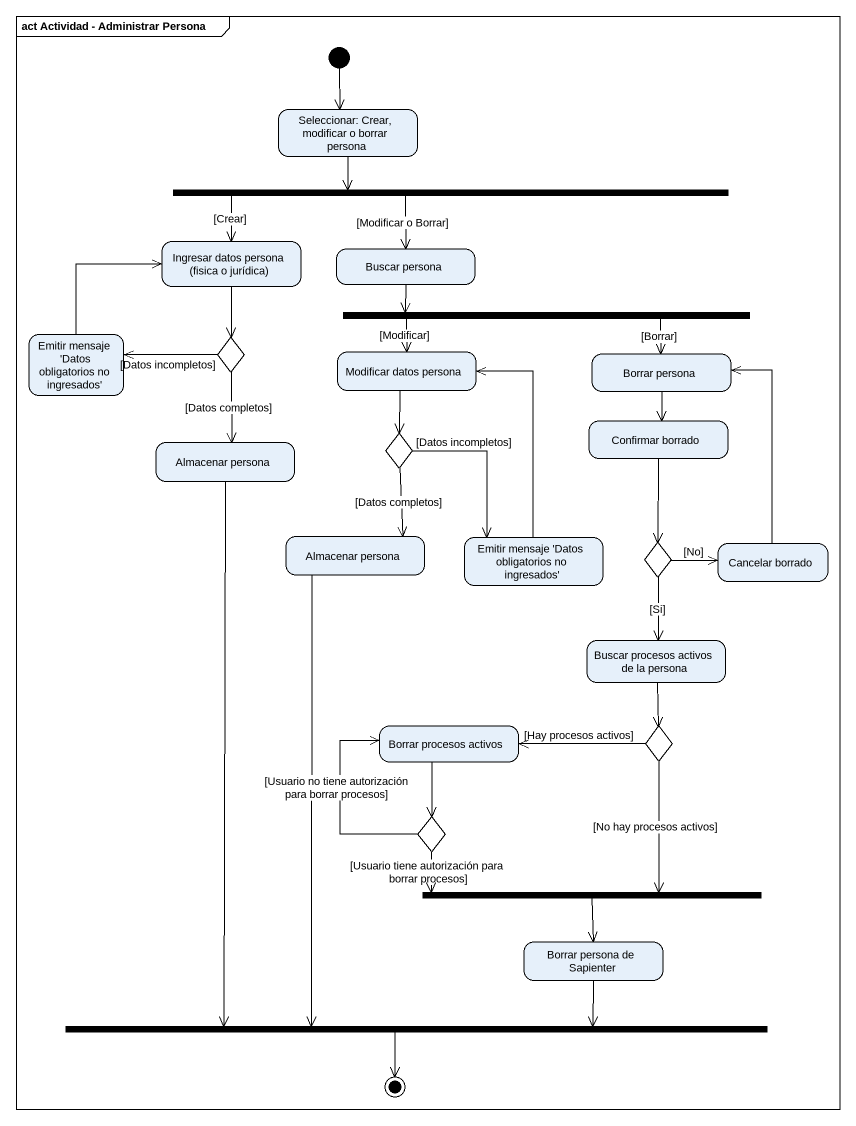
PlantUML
@startuml
mainframe act Actividad - Administrar Persona
hide empty description
state "Seleccionar: Crear, modificar o borrar persona" as Seleccionar_Crear_modificar
state fork1 <<fork>>
state "Ingresar datos persona (fisica o jurídica)" as Ingresar_datos_persona
state "Buscar persona" as Buscar_persona
state "Emitir mensaje 'Datos obligatorios no ingresados'" as Emitir_mensaje_Datos
state choice1 <<choice>>
state fork2 <<fork>>
state "Modificar datos persona" as Modificar_datos_persona
state "Borrar persona" as Borrar_persona
state choice2 <<choice>>
state "Confirmar borrado" as Confirmar_borrado
state "Almacenar persona" as Almacenar_persona
state "Almacenar persona" as Almacenar_persona_2
state "Emitir mensaje 'Datos obligatorios no ingresados'" as Emitir_mensaje_Datos_2
state choice3 <<choice>>
state "Cancelar borrado" as Cancelar_borrado
state "Buscar procesos activos de la persona" as Buscar_procesos_activos_de
state "Borrar procesos activos" as Borrar_procesos_activos
state choice4 <<choice>>
state choice5 <<choice>>
state fork3 <<join>>
state "Borrar persona de Sapienter" as Borrar_persona_de_Sapienter
state fork4 <<join>>
[*] --> Seleccionar_Crear_modificar
Seleccionar_Crear_modificar -right-> fork1
fork1 -left-> Ingresar_datos_persona : [Crear]
fork1 --> Buscar_persona : [Modificar o Borrar]
Ingresar_datos_persona --> choice1
Buscar_persona -right-> fork2
Emitir_mensaje_Datos -up-> Ingresar_datos_persona
choice1 -left-> Emitir_mensaje_Datos : [Datos incompletos]
choice1 --> Almacenar_persona : [Datos completos]
fork2 -left-> Modificar_datos_persona : [Modificar]
fork2 -right-> Borrar_persona : [Borrar]
Modificar_datos_persona --> choice2
Borrar_persona --> Confirmar_borrado
choice2 --> Almacenar_persona_2 : [Datos completos]
choice2 --> Emitir_mensaje_Datos_2 : [Datos incompletos]
Confirmar_borrado --> choice3
Almacenar_persona --> fork4
Almacenar_persona_2 --> fork4
Emitir_mensaje_Datos_2 -up-> Modificar_datos_persona
choice3 -right-> Cancelar_borrado : [No]
choice3 --> Buscar_procesos_activos_de : [Si]
Cancelar_borrado -up-> Borrar_persona
Buscar_procesos_activos_de --> choice4
Borrar_procesos_activos --> choice5
choice4 -left-> Borrar_procesos_activos : [Hay procesos activos]
choice4 --> fork3 : [No hay procesos activos]
choice5 -up-> Borrar_procesos_activos : [Usuario no tiene autorización para borrar procesos]
choice5 -right-> fork3 : [Usuario tiene autorización para borrar procesos]
fork3 --> Borrar_persona_de_Sapienter
Borrar_persona_de_Sapienter -left-> fork4
fork4 --> [*]
@enduml
